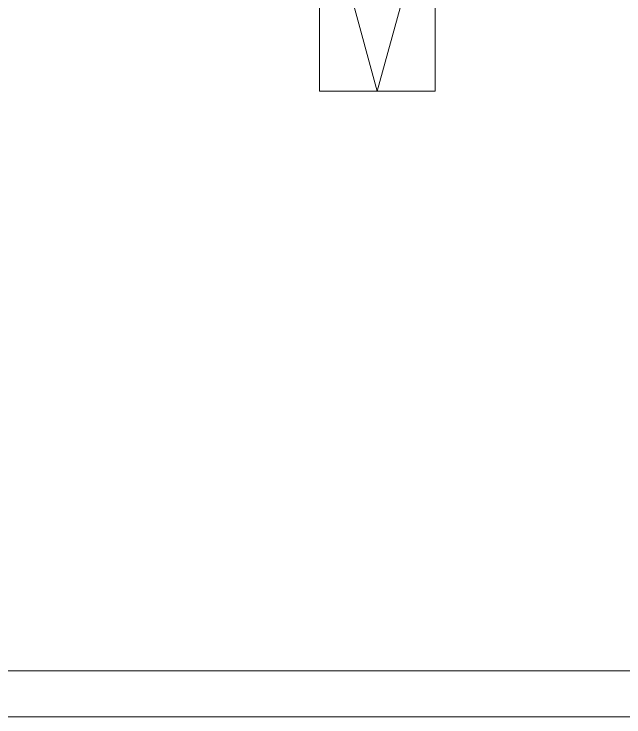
# Model space of a CAD drawing. Header units: millimetres. Extents: x 73 to 57768, y -40361 to 10065.
# Drawn here: x 17656 to 19239, y -9935 to -8110 of the extents above; entities that cross this region are included whole.
import ezdxf

# ---------------------------------------------------------------- set-up
doc = ezdxf.new("R2010")
doc.units = ezdxf.units.MM
doc.layers.add('nosivi zidovi', color=7, linetype='Continuous', lineweight=15, true_color=0xcfc3d5)
doc.layers.add('okvir', color=120, linetype='Continuous', lineweight=13)

msp = doc.modelspace()

# ---------------------------------------------------------------- linework, layer by layer
at = {"layer": 'nosivi zidovi'}
for p, q in [((18599.092, -8310.192), (18449.092, -7760.192)), ((18749.092, -7760.192), (18599.092, -8310.192)), ((18749.092, -7760.192), (18749.092, -8310.192)), ((18449.092, -8310.192), (18449.092, -8010.192)), ((18749.092, -8310.192), (18449.092, -8310.192))]:
    msp.add_line(p, q, dxfattribs=at)
at = {"layer": 'okvir'}
for points in [[(14073.426, 64.707), (14073.426, -9935.293), (28073.426, -9935.293), (28073.426, 64.707)], [(14495.734, -55.293), (14495.734, -9815.293), (27953.426, -9815.293), (27953.426, -55.293)]]:
    msp.add_lwpolyline(points, close=True, dxfattribs=at)

doc.saveas('drawing.dxf')
